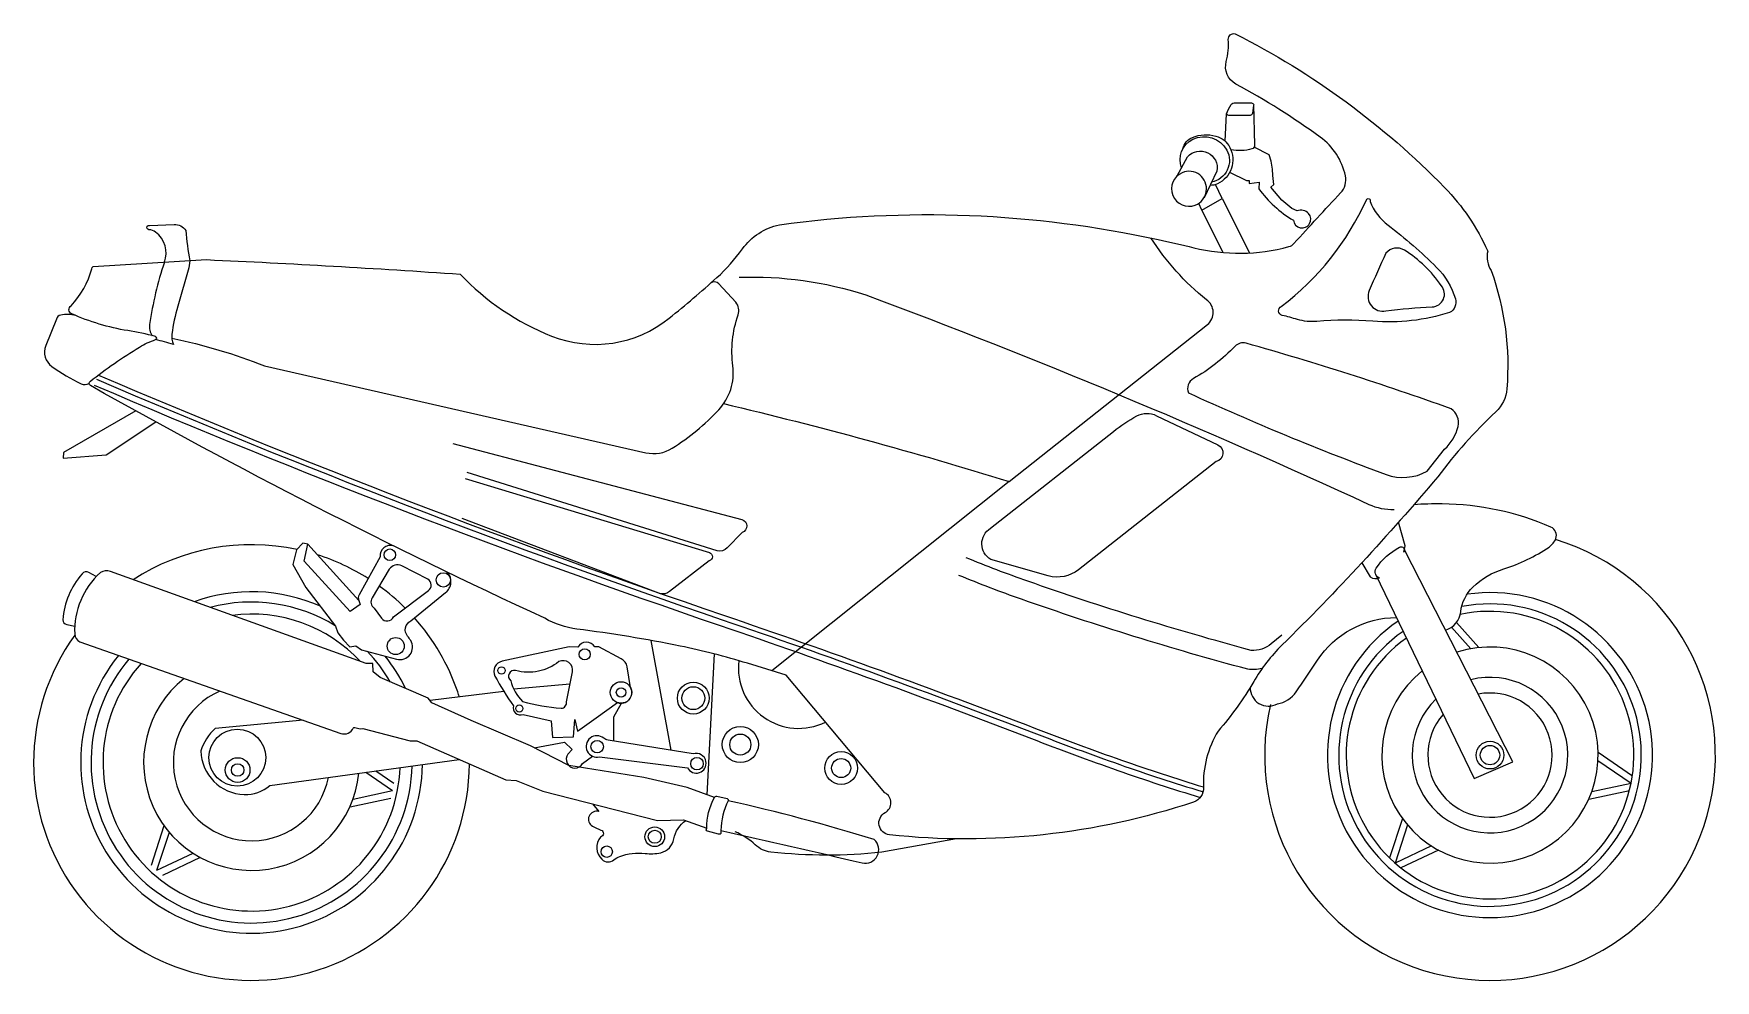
# Model space of a CAD drawing. Header units: millimetres. Extents: x -0.26 to 1.77, y 0 to 1.14.
import ezdxf

# ---------------------------------------------------------------- set-up
doc = ezdxf.new("R2010")
doc.units = ezdxf.units.MM

msp = doc.modelspace()

# ---------------------------------------------------------------- linework, layer by layer
at = {"color": 2}
for points in [[(-0.1913, 0.8619), (-0.0543, 0.8703, -0.005728), (0.252, 0.8528, 0.110103), (0.3622, 0.778, 0.270187), (0.5042, 0.7996, 0.014061), (0.5616, 0.8486, 0.053621), (0.5926, 0.8833, -0.186043), (0.6371, 0.9125, -0.088034), (1.0942, 0.8946, -0.006436), (1.1372, 0.8847, 0.126881), (1.2522, 0.886, 0.143414), (1.2583, 0.8898, -0.00348), (1.3146, 0.951, 0.244992), (1.3203, 0.9716, 0.185125), (1.29, 1.0182, 0.032996), (1.1882, 1.0823, -0.349811), (1.1766, 1.1097, 0.089139), (1.179, 1.1361, -0.52086), (1.1873, 1.143, -0.082613), (1.4399, 0.9576, -0.088198), (1.4921, 0.8807, 0.199882), (1.4964, 0.857, -0.106615), (1.5152, 0.7144, -0.18567), (1.5018, 0.6865, 0.043257), (1.4318, 0.6081, -0.023343), (1.2438, 0.4048, 0.066619), (1.2097, 0.3609, -0.047804), (1.1667, 0.301, 0.147206), (1.149, 0.2328, -0.326112), (1.1371, 0.2152, -0.106861), (0.7701, 0.1757, -0.732998), (0.7647, 0.2026, 0.598557), (0.7644, 0.2266), (0.6452, 0.3685), (0.5985, 0.3829, 0.024764), (0.5173, 0.4037, 0.018907), (0.3928, 0.4242, -0.099968), (0.3541, 0.4372, -0.01993), (-0.1946, 0.7183, -0.580495), (-0.1946, 0.7234, -0.033459), (-0.1353, 0.7647, -0.053428), (-0.1159, 0.7737, 0.741158), (-0.116, 0.7775, 0.026038), (-0.1494, 0.7846, -0.066166), (-0.2171, 0.8049, -0.591225), (-0.2179, 0.8146, 0.121859), (-0.1927, 0.8593, -0.308947), (-0.1913, 0.8619, -0.210642)], [(1.1233, 0.9753, 0.981181), (1.1391, 0.9361, 1.01918)], [(1.4401, 0.6415, 0.15186), (1.4563, 0.669, 0.31332), (1.4479, 0.6902, 0.018281), (1.2005, 0.7693, 0.274788), (1.1872, 0.7657, -0.070155), (1.1369, 0.7266, 0.368999), (1.1308, 0.7095, 0.019122), (1.3695, 0.6109, 0.220176), (1.419, 0.6149)], [(0.8924, 0.5082, -0.56448), (0.8919, 0.5459), (1.0404, 0.6628, -0.045517), (1.0685, 0.6816, -0.246801), (1.0923, 0.6819), (1.1665, 0.6466, -0.708876), (1.1643, 0.6265), (0.9982, 0.4958, -0.240065), (0.9617, 0.4885), (0.8924, 0.5082)], [(0.3939, 0.4022), (0.3833, 0.4029), (0.3025, 0.3853, 0.486209), (0.2938, 0.3674, 0.031234), (0.3163, 0.3314, 0.643195), (0.3277, 0.3212), (0.3618, 0.3136), (0.3634, 0.2934), (0.3887, 0.2942), (0.3902, 0.3151), (0.3934, 0.3009), (0.4159, 0.317), (0.4417, 0.3354, 0.677036), (0.4576, 0.3535), (0.4535, 0.3786, 0.25316), (0.446, 0.3883), (0.4192, 0.4028), (0.4142, 0.4026, 0.585414), (0.3939, 0.4022)]]:
    msp.add_lwpolyline(points, format="xyb", close=True, dxfattribs=at)
for points in [[(1.1753, 1.0132), (1.177, 1.0464, -0.088739), (1.1825, 1.0575, -0.277998), (1.1873, 1.0595), (1.2032, 1.0598, -0.068911), (1.208, 1.0592, -0.420067), (1.2096, 1.0565), (1.2081, 1.047, -0.326721), (1.2054, 1.0444), (1.1796, 1.0444, -0.501584), (1.1773, 1.0475, -0.870765)], [(1.2096, 1.0578), (1.2107, 1.0084, -0.327948), (1.2076, 1.004, -0.108101), (1.1822, 1.0029, -0.960407)], [(1.1226, 0.981, -0.385868), (1.1361, 1.0156, -0.404556), (1.1772, 1.0025, -0.50812), (1.1588, 0.9639, -1.166099)], [(1.1243, 1.0043, -0.25188), (1.1358, 1.018, -0.16197), (1.1639, 1.0196, -0.212179), (1.1809, 1.0057, -0.422098), (1.166, 0.9619, -0.118326), (1.1569, 0.96, -2.318621)], [(1.1174, 0.9714), (1.1299, 0.9945, -0.766814), (1.1652, 0.9773), (1.1498, 0.9451)], [(1.1806, 0.9758), (1.2008, 0.9659), (1.2042, 0.966), (1.2043, 0.9624), (1.2164, 0.964), (1.2158, 0.956, 0.102421), (1.2576, 0.9178, 1.35041), (1.2759, 0.926, 0.323336), (1.2621, 0.9292), (1.2556, 0.932), (1.2437, 0.942), (1.2304, 0.958), (1.2338, 0.9609), (1.2327, 0.9718), (1.2324, 0.9794), (1.2306, 0.9891), (1.2285, 0.997), (1.2102, 1.0062)], [(1.243, 0.8139, 0.125523), (1.3457, 0.9426, -0.988998), (1.3501, 0.9406, 0.135285), (1.3719, 0.9119, -0.031933), (1.4304, 0.861, -0.127735), (1.4531, 0.8229, -0.352668), (1.4462, 0.8064, -0.096476), (1.3534, 0.7959, 0.041588), (1.2859, 0.7957, -0.093655), (1.2624, 0.7981, 0.012048), (1.2441, 0.803, -0.703435), (1.243, 0.8139, -0.211889)], [(-0.1052, 0.8672, 0.334332), (-0.1158, 0.9035, 0.145884), (-0.1239, 0.9065, -1.053787), (-0.1233, 0.9117), (-0.0936, 0.9129, -0.265165), (-0.0794, 0.9055, 0.021528), (-0.0746, 0.869, 4.540827)], [(0.5698, 0.6964, -0.017059), (0.9144, 0.6024), (1.1537, 0.7919, 0.503803), (1.1527, 0.8219, -0.081384), (1.0855, 0.8965, 1.662202)], [(1.3692, 0.8781, 0.006565), (1.3491, 0.8329, 0.606538), (1.3692, 0.8083, -0.023898), (1.425, 0.8132, 0.628181), (1.4361, 0.8389, 0.10428), (1.3916, 0.8817, 0.374279), (1.3692, 0.8781, -7.50291)], [(-0.1052, 0.8672, 0.045707), (-0.123, 0.7921, 0.183427), (-0.12, 0.7785, 1.419596)], [(-0.0746, 0.869), (-0.0757, 0.8606), (-0.0891, 0.814, 0.038099), (-0.0961, 0.7804, 0.13469), (-0.0944, 0.768, 0.012861), (-0.1159, 0.7737, -2.891284)], [(-0.0962, 0.7754, -0.043306), (0.0158, 0.742), (0.476, 0.6372, 0.199081), (0.5077, 0.6426, 0.06467), (0.5639, 0.689, 0.22275), (0.581, 0.7419, -0.114984), (0.5873, 0.8037, 0.256107), (0.5847, 0.8188), (0.5641, 0.841, 0.385839), (0.5541, 0.8418, -47.80119)], [(0.5886, 0.8491, -0.086763), (0.7413, 0.8278, -0.018935), (1.3487, 0.5748, 0.120643), (1.3793, 0.5688, 1.074374)], [(-0.2123, 0.8028, 0.121497), (-0.2304, 0.8034, 0.272043), (-0.2356, 0.7986), (-0.2484, 0.7665, 0.343223), (-0.2411, 0.7413, 0.047757), (-0.2057, 0.7205, 0.239142), (-0.1961, 0.7208, 0.372185)], [(-0.1849, 0.731, 0.018878), (0.5698, 0.4409, -0.009581), (0.9461, 0.3043, 0.007214), (1.05, 0.266, 0.011145), (1.149, 0.2336, 17.492244)], [(-0.1901, 0.7189, 0.018878), (0.5656, 0.4285, -0.009581), (0.9414, 0.292, 0.007214), (1.0456, 0.2535, 0.011145), (1.1452, 0.2209, 0.011145)], [(-0.1871, 0.7258, 0.018878), (0.568, 0.4355, -0.009581), (0.9441, 0.2989, 0.007214), (1.0481, 0.2606, 0.011145), (1.1473, 0.2281, 0.011145)], [(0.243, 0.6484), (0.5918, 0.5564, -0.744796), (0.5923, 0.541), (0.5741, 0.5222, -0.259043), (0.5621, 0.5186), (0.2604, 0.6131)], [(0.2577, 0.6061), (0.5526, 0.5166, -0.768484), (0.5523, 0.5067), (0.5045, 0.4694, -0.221823), (0.4938, 0.4669), (0.2541, 0.5576)], [(1.4411, 0.4229, 0.29901), (1.4596, 0.4452, -0.17347), (1.4743, 0.4749, -0.118203), (1.5114, 0.4969, 0.073916), (1.5663, 0.5233, 0.158227), (1.5744, 0.5336, 0.394215), (1.5685, 0.5473, 0.100936), (1.4371, 0.5753, 0.01835), (1.403, 0.5744, 62.315262)], [(1.3402, 0.5043), (1.3503, 0.4872, 0.248826), (1.3615, 0.4859, -0.498266), (1.3574, 0.4976, -0.124253), (1.3857, 0.5231, -0.786007), (1.3909, 0.5172), (1.3924, 0.5247), (1.3845, 0.5533)], [(0.1712, 0.5248, 0.535357), (0.1553, 0.5115), (0.1298, 0.4657, 0.242963), (0.1296, 0.4586), (0.1311, 0.4538), (0.119, 0.4455), (0.0637, 0.5063), (0.0679, 0.5267), (0.0618, 0.528), (0.0544, 0.5197), (0.0497, 0.5023), (0.0656, 0.4746), (0.1015, 0.4277), (0.104, 0.4195), (0.1109, 0.4109), (0.1187, 0.4027), (0.1257, 0.4038), (0.1329, 0.3992), (0.1751, 0.3878, 0.678333), (0.1921, 0.4104, 0.035511), (0.1884, 0.4156, -0.478728), (0.1922, 0.4342), (0.2343, 0.4682, 0.419016), (0.2367, 0.4927, 1.030714)], [(0.055, 0.5203, 0.198958), (-0.1431, 0.4838)], [(0.1407, 0.4853, 0.064305), (0.0796, 0.5138)], [(1.2436, 0.4168), (1.2308, 0.4063, -0.190096), (1.2064, 0.3985, -0.018681), (0.937, 0.482, -0.013474), (0.8625, 0.5104, 50.142973)], [(-0.1874, 0.4876), (-0.1964, 0.4925, 0.374192), (-0.2046, 0.4908, 0.166416), (-0.2277, 0.4355, 0.389158), (-0.2231, 0.4298), (-0.2134, 0.4277)], [(0.5587, 0.2209), (0.5259, 0.233), (0.4734, 0.245), (0.3828, 0.2595), (0.3366, 0.2833), (0.265, 0.314), (0.2176, 0.3353), (0.2133, 0.3408), (0.1551, 0.3658), (0.1468, 0.3726), (0.1465, 0.3827), (0.1383, 0.3825), (-0.1704, 0.4937, 0.227692), (-0.1824, 0.4924, 0.224305), (-0.2135, 0.4184, 0.270644), (-0.2072, 0.4087), (0.1076, 0.2983, 0.187086), (0.1166, 0.2986, 0.189912), (0.1228, 0.3047, -0.383307), (0.1245, 0.3055), (0.1311, 0.3037), (0.1345, 0.3043), (0.1916, 0.2891), (0.1996, 0.2894), (0.3069, 0.2423), (0.3194, 0.2412), (0.3517, 0.2283), (0.4898, 0.193), (0.5213, 0.194), (0.5497, 0.1837)], [(0.2126, 0.4843), (0.1812, 0.5004, 0.387392), (0.1663, 0.4964), (0.1454, 0.4618, 0.395269), (0.148, 0.4495), (0.1568, 0.4375, 0.569213), (0.1713, 0.4388), (0.2135, 0.4706, 0.539669), (0.2126, 0.4843, -3.552479)], [(1.2196, 0.3764, -0.075077), (1.2024, 0.3757, -0.018813), (0.9294, 0.4602, -0.013474), (0.8537, 0.4891)], [(0.0831, 0.4518, 0.191718), (-0.0694, 0.4573)], [(0.1855, 0.4496, 0.039208), (0.1541, 0.4762)], [(0.1011, 0.4283, 0.205131), (-0.0499, 0.4503)], [(0.1315, 0.3849, 0.243502), (-0.0236, 0.4408)], [(0.2508, 0.3424, 0.005908), (0.2489, 0.3483, 0.099487), (0.1966, 0.4378)], [(1.2055, 0.3539, 0.584114), (1.2382, 0.3339, 0.203703), (1.2609, 0.3484, 0.004729), (1.2865, 0.3865, -0.250312), (1.3819, 0.4382, -1.097991)], [(-0.2133, 0.417, 1.369903), (0.263, 0.2615, 1.369903)], [(-0.1606, 0.3924, 1.404613), (0.2062, 0.2608, 1.404613)], [(-0.1481, 0.388, 1.414523), (0.1937, 0.259, 1.414523)], [(0.1675, 0.3605, 0.059971), (0.1396, 0.3974)], [(0.1858, 0.3526, 0.055947), (0.1613, 0.3916)], [(0.3711, 0.3849, -0.233954), (0.3187, 0.374, 0.82573), (0.3129, 0.3619, 0.154657), (0.3272, 0.3369, 0.054949), (0.3737, 0.3288, 0.505621), (0.38, 0.3363), (0.3873, 0.3724, 0.620695), (0.3711, 0.3849, -11.793943)], [(-0.1334, 0.3828, 1.428039), (0.1792, 0.257, 1.428039)], [(-0.0815, 0.3646, 1.504644), (0.1296, 0.2501, 1.504644)], [(-0.0382, 0.3494, 1.65036), (0.0927, 0.245, 1.43145)], [(0.0624, 0.3141), (-0.0439, 0.3043, 0.126032), (-0.0613, 0.277, 0.394895), (-0.0089, 0.2243, 0.190349), (0.0219, 0.2352), (0.2507, 0.2669)], [(0.3412, 0.2809), (0.3776, 0.2876), (0.3871, 0.2787), (0.3819, 0.2731, 1.080261), (0.3995, 0.2619), (0.4117, 0.2706)], [(0.4251, 0.2923, 1.65054), (0.42, 0.27), (0.5262, 0.2568, 0.865429), (0.5485, 0.2643, 0.453871), (0.5331, 0.2734), (0.4303, 0.2901, -0.122126), (0.4251, 0.2923, -16.43731)], [(0.4116, 0.213), (0.419, 0.2038, 0.892467), (0.4115, 0.1862, 0.042939), (0.4218, 0.1815, -0.760111), (0.4212, 0.1731, 0.379997), (0.4227, 0.1462, 0.388355), (0.4374, 0.1455, -0.081755), (0.4444, 0.1496, -0.123627), (0.4751, 0.1533, 0.087595), (0.4939, 0.1542, 0.301381), (0.5098, 0.1709, -0.206115), (0.5243, 0.1929, -16.273766)], [(0.5666, 0.1811), (0.5666, 0.1784, -0.522675), (0.5637, 0.1766), (0.5504, 0.18, -0.641693), (0.5497, 0.1837, -0.131595), (0.5587, 0.2209, -0.296217), (0.5617, 0.2225), (0.5739, 0.2196, -0.426319), (0.5754, 0.2169, -0.62219)], [(0.7515, 0.17, 0.020234), (0.5754, 0.2169, 0.109947), (0.5666, 0.1811, -0.00285), (0.737, 0.1418, 0.781975), (0.7515, 0.17, 0.284233)], [(0.8509, 0.1709), (0.7607, 0.1547, -0.053921), (0.6268, 0.1549, -0.162055), (0.608, 0.1636, 0.084886), (0.5838, 0.1795, 1.936649)]]:
    msp.add_lwpolyline(points, format="xyb", dxfattribs=at)
for points in [[(1.1716, 0.9441), (1.1635, 0.9609)], [(1.1472, 0.9302), (1.1434, 0.9383)], [(1.1729, 0.8788), (1.1472, 0.9302), (1.1716, 0.9441), (1.2044, 0.8784)], [(-0.1398, 0.6877), (-0.2269, 0.6376), (-0.2275, 0.6305), (-0.1754, 0.6346), (-0.1155, 0.6743)], [(0.9144, 0.6024), (0.6279, 0.3738)], [(0.0679, 0.5267), (0.1296, 0.4586)], [(1.3566, 0.4907), (1.4757, 0.2437), (1.5224, 0.2639), (1.3917, 0.5197)], [(1.4716, 0.4004), (1.4483, 0.4264)], [(1.4816, 0.4018), (1.4543, 0.4321)], [(0.4821, 0.4104), (0.5059, 0.2778)], [(0.5582, 0.3943), (0.5497, 0.2242)], [(0.3045, 0.349), (0.2155, 0.338)], [(0.3843, 0.3575), (0.3164, 0.3515)], [(0.4374, 0.289), (0.4374, 0.3182), (0.4464, 0.3347)], [(1.6252, 0.2655), (1.6651, 0.238)], [(1.6253, 0.2755), (1.6667, 0.247)], [(0.1379, 0.2513), (0.1702, 0.2291)], [(0.1501, 0.253), (0.1718, 0.2381)], [(0.1228, 0.219), (0.1702, 0.2291)], [(1.614, 0.2187), (1.6631, 0.2291)], [(1.6177, 0.228), (1.6651, 0.238)], [(0.1191, 0.2097), (0.1682, 0.2201)], [(-0.1057, 0.1866), (-0.1213, 0.1389)], [(1.3892, 0.1956), (1.3736, 0.1478)], [(1.3953, 0.1877), (1.3803, 0.1416)], [(-0.0996, 0.1787), (-0.1146, 0.1326)], [(1.4241, 0.1624), (1.3803, 0.1416)], [(-0.0708, 0.1534), (-0.1146, 0.1326)], [(-0.0622, 0.1483), (-0.1075, 0.1268)], [(1.4327, 0.1573), (1.3874, 0.1358)]]:
    msp.add_lwpolyline(points, dxfattribs=at)
for centre, radius in [((0.1669, 0.5139), 0.00702), ((0.2315, 0.4836), 0.00863), ((0.174, 0.4037), 0.0103), ((0.4021, 0.3937), 0.00681), ((0.3017, 0.3742), 0.00431), ((0.446, 0.3477), 0.013), ((0.446, 0.3477), 0.00574), ((0.5332, 0.3408), 0.0192), ((0.5332, 0.3408), 0.0138), ((0.3232, 0.3283), 0.00431), ((0.59, 0.2847), 0.0218), ((-0.0172, 0.269), 0.0344), ((0.4172, 0.2822), 0.00748), ((0.59, 0.2847), 0.0127), ((1.4949, 0.272), 0.0167), ((-0.0168, 0.254), 0.0149), ((0.5376, 0.2616), 0.00753), ((0.7117, 0.2564), 0.0198), ((0.7117, 0.2564), 0.0115), ((1.4949, 0.272), 0.0117), ((-0.0168, 0.254), 0.00752), ((0.4867, 0.1734), 0.0119), ((0.4867, 0.1734), 0.00784), ((0.4287, 0.1554), 0.00688)]:
    msp.add_circle(centre, radius, dxfattribs=at)
for centre, radius, start, end in [((1.4949, 0.272), 0.272, 167.0275, 73.1312), ((1.4949, 0.272), 0.1962, 124.429, 98.1169), ((1.4949, 0.272), 0.1826, 125.0851, 100.7813), ((1.4949, 0.272), 0.1736, 125.5736, 101.9209), ((0.6604, 0.377), 0.0727, 172.893, 296.4071), ((1.4949, 0.272), 0.1305, 128.8697, 107.9104), ((1.4949, 0.272), 0.0939, 134.1473, 104.2842), ((1.4949, 0.272), 0.075, 139.0126, 100.9933)]:
    msp.add_arc(centre, radius, start, end, dxfattribs=at)

doc.saveas('drawing.dxf')
